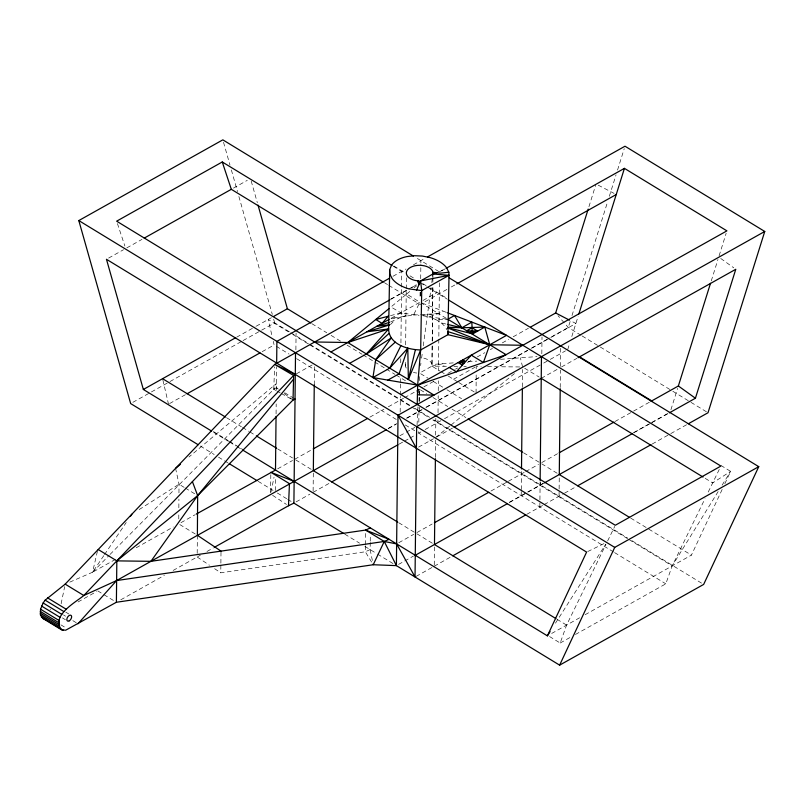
<?xml version="1.0" encoding="UTF-8"?>
<svg xmlns="http://www.w3.org/2000/svg" width="805" height="805" viewBox="0 0 805 805"><rect width="100%" height="100%" fill="white"/><g stroke="black" fill="none" stroke-linecap="round" stroke-linejoin="round"><path stroke-width="0.6" stroke-dasharray="4.03 3.02" d="M476.067 393.051L476.178 373.782M476.208 368.962L476.228 366.547L481.239 366.597M178.78 518.953L178.821 512.755M178.851 507.794L178.911 499.11M178.962 492.912L179.022 484.228L175.581 468.349M110.023 554.454L273.77 389.298L274.586 366.849M197.185 553.367L197.376 535.275M370.24 542.389L370.159 549.614L365.329 551.767L220.781 572.828L220.872 564.386M220.882 563.178L221.013 551.123M270.802 474.688L270.591 493.988L274.032 477.234M275.28 490.547L275.421 477.285M276.075 413.891L276.175 403.909M276.306 390.184L276.608 366.688M295.888 349.893L296.069 333.018M313.115 491.151L313.316 473.058M314.262 384.82L314.463 366.164M365.4 545.74L365.329 551.767L372.011 562.745M365.41 544.542L365.54 532.477M370.25 541.181L370.32 535.154M400.176 412.14L400.347 396.352M400.367 395.104L400.488 383.905M400.498 382.667L400.548 377.686M400.709 362.763L400.769 357.782M400.93 342.86L401.514 288.281M401.534 287.073L401.705 271.406M405.418 366.104L405.458 362.371M405.65 344.922L406.243 290.122M406.253 288.874L406.394 276.417M613.501 551.928L418.711 433.15L418.741 430.735M418.831 422.293L418.982 407.712M419.053 401.494L419.184 389.057M420.431 295.838L420.472 292.104M419.274 411.013L419.314 407.4M419.385 401.373L419.435 396.553M419.445 395.346L419.506 389.318L426.761 393.736M419.606 380.604L419.657 375.633M420.522 296.019L420.562 292.296M420.703 278.721L420.864 264.251M420.874 263.054L420.904 260.639M432.174 346.22L431.963 366.144L440.164 371.155M432.225 341.229L432.818 286.429M432.899 278.953L432.939 275.219M432.204 345.808L431.963 366.144L420.623 372.494M432.255 340.827L432.838 287.264M432.889 282.283L432.959 276.055M434.257 565.019L434.448 546.927M435.414 457.451L435.596 440.033M435.656 435.133L435.837 418.258M439.419 282.857L438.473 370.823M437.91 422.384L437.94 419.969M438.021 412.734L438.202 395.708M438.252 390.727L438.363 380.775M521.207 495.649L521.268 490.829M521.278 489.621L521.469 471.458M522.385 386.873L522.576 369.465M539.843 507.019L539.913 500.982M539.924 499.784L540.125 481.581M540.417 484.882L540.437 482.477M541.825 353.798L542.007 336.923M559.052 496.252L559.113 490.225M559.123 489.017L559.284 474.548M560.22 387.477L560.411 370.069M560.451 366.366L560.642 348.283M420.029 296.149L420.14 291.289M417.05 424.939L417.956 406.414M418.63 392.83L418.811 389.127M420.602 365.641L420.935 363.166M421.599 358.205L422.434 352.016M423.269 345.818L431.118 287.596M431.782 282.646L432.456 277.685M432.617 276.447L432.949 273.972M61.12 603.81L64.672 586.593M69.743 582.146L92.555 572.224L97.717 550.006M588.928 206.724L595.65 185.231M570.131 321.527L568.26 327.494L550.731 337.315M571.993 315.57L607.453 202.276M609.325 196.309L616.046 174.846M617.536 170.076L624.257 148.613M567.696 349.622L569.558 343.675M571.792 336.54L578.121 316.305M670.917 409.755L677.619 388.352M711.258 280.905L717.98 259.421M719.096 255.839L726.17 233.249M549.513 636.514L560.189 643.024L566.589 625.103L605.974 544.351M575.434 634.481L665.816 583.826L672.205 565.905L705.019 498.617M275.914 390.485L273.77 389.298L276.377 383.532L188.934 457.029M585.094 614.728L691.435 555.128L722.155 489.48M724.802 483.815L730.628 471.368L720.998 465.491M607.614 540.99L614.738 526.389M719.268 469.436L707.756 493.012M390.596 321.98L399.421 317.884L406.032 315.902L390.978 306.967L406.676 294.016L419.888 302.237L391.019 318.337L413.498 315.057L419.355 303.304M718.161 491.553L672.205 565.905L628.524 539.259M722.095 485.174L730.628 471.368L712.677 482.92L704.103 477.687M555.45 623.211L605.722 544.22M115.467 559.384L92.555 572.224L103.785 555.651M104.489 554.615L126.234 522.505M390.405 324.646L394.088 320.873M92.555 572.224L109.158 555.339M406.676 294.016L410.319 291.018M413.961 288.019L416.698 285.765M435.626 437.548L450.126 425.785M451.092 425L514.868 373.248M139.185 509.555L179.022 484.228L184.194 487.387M273.77 389.298L276.336 387.688L278.419 388.946M423.028 300.446L436.622 292.698M446.453 312.39L442.992 311.062L438.524 313.568L428.864 316.908L422.363 315.61M453.497 379.286L475.192 367.13M108.595 258.083L123.557 249.701M126.777 247.9L142.022 239.357M233.44 188.118L247.296 180.35M236.62 337.194L255.135 326.82M256.221 326.206L271.396 317.703M132.845 402.349L150.304 392.568M151.4 391.954L168.859 382.174M169.946 381.56L241.963 341.199M243.05 340.585L260.508 330.805M261.605 330.191L274.696 322.855L289.689 331.992M392.951 276.306L405.972 269.011M413.438 264.825L424.175 258.797M169.593 403.567L185.925 394.41M262.148 351.694L274.133 344.983L273.277 341.34M390.536 299.229L407.863 289.518M408.93 288.915L416.396 284.728M439.299 271.899L444.783 268.82M390.827 299.309L407.219 290.122M411.597 287.667L417.06 284.608M445.004 268.94L439.54 271.999L415.551 257.369M296.361 373.842L312.36 364.866M446.946 289.418L420.099 304.471L388.624 285.272M451.313 286.972L455.68 284.517M136.196 547.762L173.286 526.973M180.934 522.687L195.182 514.697M277.634 468.852L292.567 460.48M294.7 459.283L312.129 449.522M369.827 417.171L383.975 409.232M388.332 406.797L403.506 398.284M404.573 397.69L415.239 391.703M416.306 391.109L422.776 387.487M423.863 386.873L435.847 380.151M447.832 373.44L454.362 369.777M455.459 369.163L457.632 367.945M467.433 362.451L472.887 359.392M477.244 356.947L484.862 352.681M490.315 349.622L492.489 348.404M502.29 342.91L508.83 339.237M513.188 336.802L528.432 328.249M78.005 601.969L96.66 591.514M388.101 428.491L396.805 423.611M406.475 418.198L421.468 409.785M425.845 407.33L529.921 348.988M531.018 348.374L549.634 337.939M388.463 428.532L396.08 424.265M406.968 418.157L422.142 409.654M426.409 407.26L527.788 350.427M532.155 347.981L549.644 338.17M550.741 337.557L575.887 323.469L570.564 320.702M399.924 435.747L405.257 432.758M406.324 432.164L414.857 427.375M120.76 599.816L164.411 575.334M173.135 570.443L200.405 555.148M206.935 551.495L213.456 547.833M296.039 501.918L309.905 494.149M313.105 492.348L329.436 483.201M399.119 444.129L403.466 441.693M404.563 441.08L408.91 438.645M410.007 438.031L414.354 435.586M418.711 433.15L420.844 431.953M425.11 429.558L443.364 419.325M444.461 418.711L542.61 363.689M543.697 363.075L549.151 360.016M550.248 359.402L565.513 350.849M418.56 447.117L433.493 438.745M436.713 436.934L453.044 427.777M541.232 378.34L557.231 369.374M561.528 366.959L576.873 358.366M398.767 542.721L413.71 534.349M416.93 532.548L432.174 523.995M490.959 491.04L507.291 481.883M508.378 481.269L524.649 472.153M525.715 471.559L538.515 464.384M541.745 462.573L558.137 453.376M614.97 421.518L632.458 411.717M633.555 411.103L649.947 401.906M398.535 564.426L413.468 556.054M509.233 502.36L526.54 492.66M527.607 492.066L543.687 483.05M633.102 432.919L650.551 423.138M651.637 422.534L670.173 412.14M509.595 502.401L527.013 492.64M528.11 492.026L543.284 483.523M634.431 432.416L650.762 423.259M651.849 422.655L668.19 413.488M416.105 576.39L432.114 567.414M434.247 566.217L451.665 556.456M526.782 514.335L543.053 505.218M544.12 504.624L563.43 493.797M564.526 493.183L575.474 487.035M652.151 444.058L669.669 434.227M670.766 433.613L687.198 424.406M551.667 633.465L579.65 617.777M560.189 643.024L571.077 636.916M587.68 551.566L604.907 543.164M390.475 315.651L400.628 312.974L419.053 315.298M422.514 315.268L438.524 313.568L447.842 319.253M453.275 362.884L432.003 364.494A13.383 7.829 0.6 0 0 420.663 357.571M468.188 361.767L476.892 361.103M500.509 359.322L537.046 356.575M413.498 315.057L438.524 313.568L422.997 304.119M391.019 318.337L399.421 317.884M446.654 319.112L428.864 316.908L435.736 319.494L446.634 319.283M446.443 366.275L431.963 366.144L443.334 363.639L443.958 366.255M453.889 366.345L457.612 366.386M463.811 366.436L466.296 366.456M487.508 366.657L522.596 366.979L520.392 357.823M435.736 319.494L441.422 322.956L446.222 324.093M422.202 303.123L442.992 311.062M598.155 185.14L614.114 193.411M276.98 391.089L280.19 392.88M281.257 393.474L290.887 398.847M284.658 392.719L294.016 398.395M60.878 624.831L66.05 627.981M581.059 335.303L568.26 327.494L558.026 315.701M582.126 335.957L599.202 346.361M600.268 347.015L671.742 390.616M672.809 391.26L689.875 401.675M690.942 402.329L708.008 412.744M393.907 266.022L404.613 272.553M409.966 275.813L414.243 278.419M422.736 283.601L428.954 287.395M429.981 288.019L446.775 298.263M393.152 266.193L404.804 273.298M420.341 282.766L426.439 286.489M427.465 287.113L447.208 299.158M384.347 282.656L387.557 284.618M524.669 368.237L539.169 377.082M441.19 371.779L444.269 373.651M448.365 376.156L457.783 381.902M458.8 382.526L475.051 392.438M420.643 373.711L427.998 378.199M433.251 381.399L442.7 387.165M446.906 389.731L461.607 398.706M311.887 323.691L326.81 332.787M331.066 335.383L340.656 341.229M347.056 345.134L361.968 354.23M363.035 354.874L373.691 361.375M374.758 362.029L385.414 368.519M386.481 369.173L395.003 374.375M396.07 375.019L406.726 381.52M432.969 397.519L447.751 406.535M452.028 409.141L465.904 417.604M523.562 452.762L540.648 463.187M541.685 463.811L557.211 473.29M630.687 518.088L647.743 528.483M648.8 529.137L691.435 555.128M290.756 332.646L308.969 343.755M310.036 344.409L410.711 405.79M414.998 408.407L429.629 417.332M433.774 419.858L627.598 538.052M631.885 540.668L702.584 583.776M627.457 538.605L432.828 419.908M288.442 331.841L268.206 319.494L272.15 336.48M292.708 334.437L308.687 344.188M309.754 344.842L410.661 406.394M411.697 407.028L428.552 417.302M276.266 346.281L289.075 354.089M296.542 358.648L396.875 419.828M405.257 424.939L415.601 431.249M614.567 552.582L665.816 583.826M226.507 417.684L241.43 426.791M242.496 427.435L248.886 431.339M249.953 431.983L255.276 435.233M277.655 448.888L292.577 457.985M295.737 459.917L312.31 470.019M398.757 522.737L415.843 533.152M416.879 533.785L434.479 544.522M557 619.256L566.589 625.103M213.345 431.52L228.288 440.627M229.355 441.281L242.164 449.089M213.687 432.355L228.61 441.452M229.677 442.106L236.066 446M237.133 446.654L241.399 449.25M200.294 446.03L214.211 454.523M218.497 457.139L228.137 463.016M258.133 481.299L273.126 490.446M277.343 493.012L286.661 498.698M287.697 499.331L291.833 501.857M344.741 534.117L359.573 543.164M364.866 546.394L376.458 553.458M377.515 554.102L393.253 563.701M185.231 488.021L195.585 494.33M179.777 524.548L195.303 534.017M97.757 590.9L102.929 594.05M103.966 594.684L114.32 601.003M65.748 612.112L68.848 614.014M63.494 614.94L65.557 616.207M72.812 620.625L76.948 623.151M62.367 617.888L65.467 619.78M272.573 495.296L286.51 504.453M197.144 556.98L209.471 565.251M214.613 568.692L220.781 572.828M720.737 258.465L733.778 267.844M276.336 387.688L278.299 389.137M284.195 393.494L293.03 400.035M441.422 322.956L445.527 327.082L446.886 329.778M117.429 223.549L124.906 246.129M251.18 180.974L257.328 202.669M223.518 142.264L229.999 165.136M231.367 169.946L237.505 191.62M238.874 196.44L272.311 314.423M273.67 319.243L274.696 322.855M162.862 379.9L168.507 404.18M370.159 549.614L372.987 563.581M50.614 609.486A3.341 1.932 -58.6 0 1 49.991 609.757M416.759 373.027A13.383 7.829 0.6 0 1 413.398 372.443M406.273 368.086A13.383 7.829 0.6 0 1 406.434 362.099"/><path stroke-width="1.21" d="M295.526 352.731L274.696 364.424L65.175 584.138L45.15 600.168L43.138 602.985L40.552 609.214L40.421 614.869L42.786 618.401L61.432 629.741L65.658 630.224L116.393 602.261L116.836 560.874L197.658 495.598L293.03 400.035L293.644 375.462L295.294 374.436L295.526 352.731L389.731 299.923M276.045 416.386L275.501 470.05L196.279 514.083M276.658 363.075L276.89 341.37L389.68 278.138M343.685 533.474L293.906 503.115L295.294 374.436L274.696 364.424L293.644 375.462L83.811 595.499C76.193 601.959 50.665 615.624 61.432 629.741M314.262 384.82L313.336 470.653L397.69 522.083M446.101 268.327L624.428 168.356L726.915 230.864L398.022 415.239L396.402 565.623L559.626 665.151L703.651 584.43L758.753 466.669L449.15 277.866M435.394 458.689L434.479 544.522L555.933 618.602M521.499 468.973L522.375 388.121M540.135 480.333L541.473 356.635M560.21 388.724L559.284 474.548L629.621 517.444M392.085 265.539L222.271 161.976L116.645 221.174L349.601 363.327L366.406 353.979L388.634 328.963L389.69 269.625L391.461 265.308A26.082 15.255 0.6 0 1 407.089 256.564L414.545 255.708L422.333 256.05L429.92 257.57A34.152 19.974 0.6 0 1 446.584 267.743L448.838 272.241L449.009 275.33L447.952 334.669L420.673 349.944C407.944 349.752 388.825 344.369 388.634 328.963L367.01 331.781L389.238 325.009M448.264 299.812L720.918 466.065L615.292 525.263L417.221 404.472L417.664 385.142L420.673 349.944L421.719 290.605L420.592 280.895L432.949 273.972L436.783 272.724M214.543 547.219L288.502 505.751L289.458 483.644L270.822 472.283L294.137 481.41L386.289 429.759M447.61 312.833L506.486 335.373L471.287 355.146L465.592 361.556L462.865 359.926L462.352 365.168L456.405 371.799L449.271 367.483L400.87 394.531M417.221 404.472L372.916 377.555L375.744 359.644L391.139 338.03L366.406 353.979L347.8 342.528L314.725 341.974M349.601 363.327L372.916 377.555L389.721 368.167L407.803 348.203L408.346 379.487L415.39 349.712M530.616 327.031L555.661 312.984L588.183 209.109M578.875 313.91L624.428 168.356M651.044 401.293L678.363 385.977L710.503 283.3M669.277 412.885L695.419 398.234L735.78 269.283L577.97 357.742M427.455 256.966L625.002 146.218L764.75 231.468L708.008 412.744L688.295 423.792M407.803 348.203L399.039 373.842L387.829 380.101L372.916 377.555M408.346 379.487L420.673 349.944M416.447 290.374L420.592 280.895L449.009 275.33L421.719 290.605L408.86 288.854A34.152 19.974 0.6 0 1 392.196 278.691L389.942 274.193L389.69 269.625M242.466 449.904L547.4 635.849L586.604 552.089L106.461 259.28L143.35 389.469L211.564 431.057M559.626 665.151L614.728 547.39L758.753 466.669M116.393 602.261L373.228 564.738L384.257 541.463L389.077 539.31L365.571 530.072L150.917 561.327L116.836 560.874L98.2 549.503M417.443 394.812L434.016 395.094L389.721 368.167L400.93 345.617M547.4 635.849L550.087 631.643M130.44 516.287L131.849 514.214M65.175 584.138L83.811 595.499L116.624 580.556L150.917 561.327L197.658 495.598L293.604 379.105M77.984 623.784L116.624 580.556L384.257 541.463L396.634 543.918L415.038 576.984L416.658 426.61L764.75 231.468M463.831 363.518L462.593 362.763L458.085 362.602L462.352 365.168L465.592 361.556L460.279 361.365L449.271 367.483M462.865 359.926L461.436 362.069L462.724 361.344M388.885 333.532L366.406 353.979L389.721 368.167M418.348 282.766L420.592 280.895M375.744 359.644L395.255 342.155M175.581 468.349L180.35 464.304M389.087 308.536L347.8 342.528L388.634 328.963M484.811 327.082L461.818 327.786L454.533 315.49L447.842 319.253L469.476 332.445L472.163 330.925L477.647 331.117L484.811 327.082L489.752 344.741L483.403 362.502L471.287 355.146L460.279 361.365L460.339 362.683M448.838 272.241L440.566 273.137L432.999 272.311A13.383 7.829 0.6 0 0 419.335 265.298A13.383 7.829 0.6 0 0 406.354 272.563A13.383 7.829 0.6 0 0 417.755 280.844L419.918 281.418M448.033 327.192L461.818 327.786L471.861 322.121L472.273 334.145L506.093 354.683L417.664 385.142L387.829 380.101M475.443 331.056L471.146 333.501L447.972 327.695M198.151 444.722L130.662 403.577L78.809 220.57L222.834 139.849L413.408 256.071M144.206 238.129L231.317 189.316L383.271 282.012M143.35 389.469L235.533 337.798M273.529 316.506L287.385 308.748L310.821 323.036M187.022 393.806L259.975 352.912M330.996 351.926L389.026 319.454M456.777 283.903L616.248 194.518M313.215 448.908L367.644 418.389M150.917 561.327L294.137 481.41M331.61 481.974L398.022 444.742M454.131 427.173L541.232 378.34L703.037 477.033M434.348 522.777L488.786 492.258M559.223 452.762L613.883 422.132M415.279 555.279L507.422 503.628M544.351 482.92L632.247 433.643M452.752 555.842L525.695 514.948M577.668 485.807L651.054 444.672M293.03 400.035L295.053 399.018M288.502 505.751L293.906 503.115M370.401 527.919L365.571 530.072L384.257 541.463L396.402 565.623L373.228 564.738M389.429 322.352L376.609 326.417L389.258 324.797M522.837 345.275L489.752 344.741L447.952 334.669L447.842 332.606M432.959 273.519L434.086 273.599L432.999 272.311M432.949 273.972L449.009 275.33M447.419 324.375L461.818 327.786M447.791 331.579L489.752 344.741L447.862 328.017M42.786 618.401L44.738 619.045M555.661 312.984L569.497 320.159M418.399 281.217L419.465 281.831M460.279 361.365L462.593 362.763M40.25 613.118L58.886 624.469M40.421 614.869L59.057 626.22L59.188 620.575L40.552 609.214M41.317 616.972L59.962 628.323M61.301 629.138L63.374 630.396M579.439 356.786L652.03 401.071M468.047 418.912L522.495 452.118M78.809 220.57L614.728 547.39M162.58 378.692L225.44 417.04M256.342 435.887L276.588 448.234M229.214 463.67L257.057 480.645M47.485 597.823L66.121 609.184M45.15 600.168L63.796 611.528M43.138 602.985L61.774 614.346M41.558 606.064L60.204 617.435M40.27 611.387L58.906 622.748M473.833 331.962L472.163 330.925L466.679 330.744L472.052 327.716L477.647 331.117L472.273 334.145L469.476 332.445M221.013 551.123L197.376 535.275L197.658 495.598L192.405 481.611M678.363 385.977L695.419 398.234M398.022 415.239L416.427 448.305M222.271 161.976L231.317 189.316M417.755 280.844L418.932 284.678M258.013 205.084L287.385 308.748M388.221 316.244L382.043 323.369L375.804 319.515L388.221 316.244M69.24 620.846A3.341 1.932 -58.6 0 0 71.303 615.604A3.341 1.932 -58.6 0 0 67.147 618.019A3.341 1.932 -58.6 0 0 69.24 620.846"/></g></svg>
